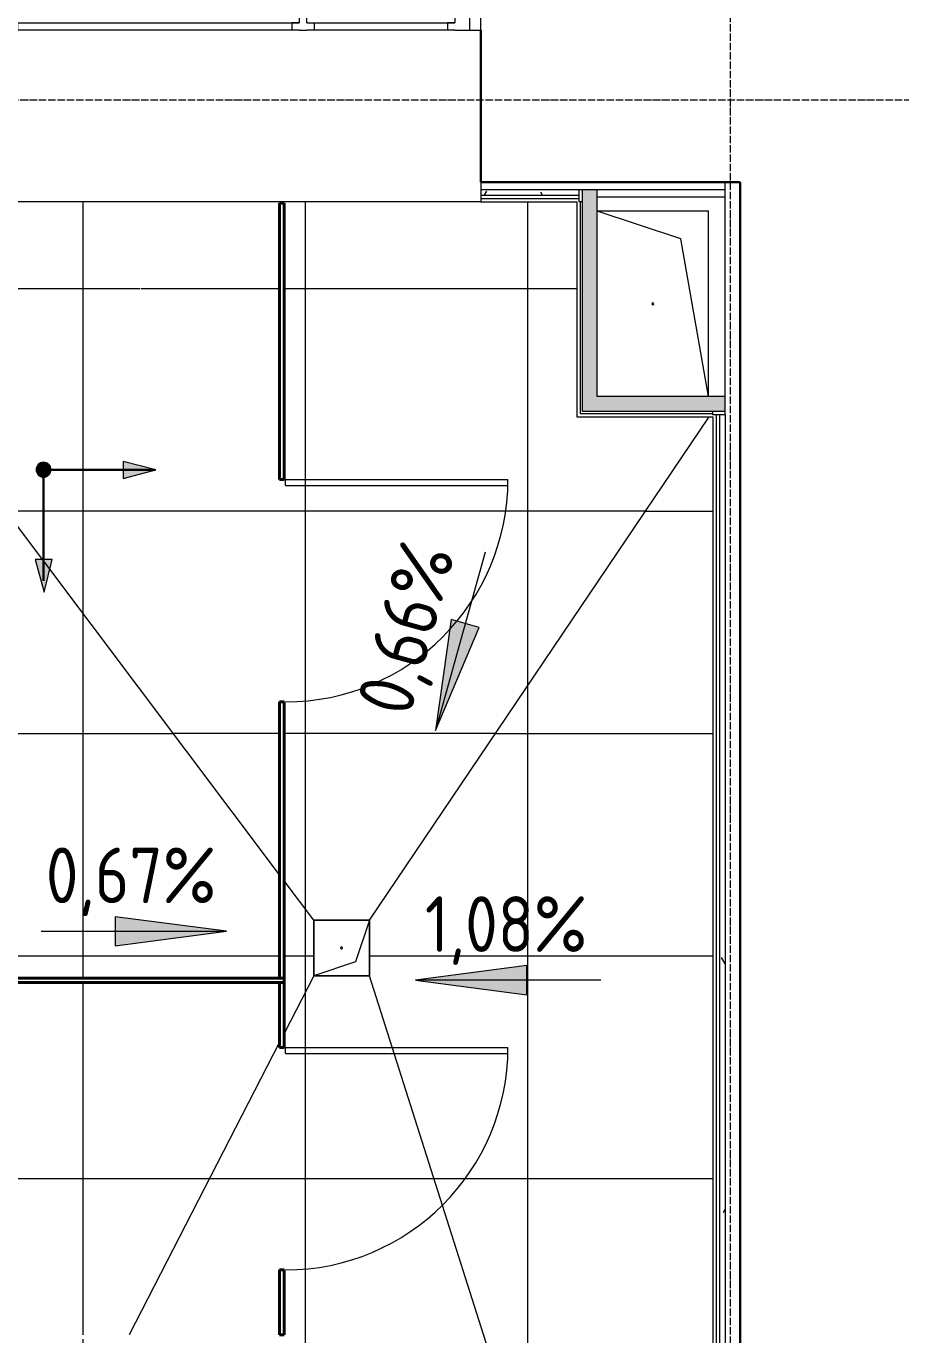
# Model space of a CAD drawing. Header units: millimetres. Extents: x -10915 to 62537, y -37640 to 44223.
# Drawn here: x 8249 to 10609, y 16914 to 20443 of the extents above; entities that cross this region are included whole.
import ezdxf

# ---------------------------------------------------------------- set-up
doc = ezdxf.new("R2010")
doc.units = ezdxf.units.MM
doc.linetypes.add('ADSK_Линия сетки', pattern=[25, 20, -2.5, 0, -2.5])
for name, color, linetype, lineweight in [('_ Окна', 7, 'Continuous', 9), ('Двери', 7, 'Continuous', 9), ('Двери открывание', 7, 'Continuous', 9), ('Обобщенные модели', 7, 'Continuous', 18), ('Окна', 7, 'Continuous', 9), ('Оси', 7, 'Continuous', 9), ('Перекрытие', 7, 'Continuous', 18), ('Перекрытие штриховка', 7, 'Continuous', 18), ('Размеры', 7, 'Continuous', 9), ('Стены внутренние', 7, 'Continuous', 18), ('Стены несущие', 7, 'Continuous', 30), ('Стены отделка', 7, 'Continuous', 30), ('Стены штриховка', 7, 'Continuous', 9), ('Узлы', 7, 'Continuous', 18)]:
    doc.layers.add(name, color=color, linetype=linetype, lineweight=lineweight)
doc.layers.add('Линии', color=7, linetype='Continuous', lineweight=9, true_color=0x00a600)
doc.styles.add('GOST Common_3', font='GOST_Common.ttf', dxfattribs={"width": 0.9, "height": 150})
pattern_1 = [(0, (0, 0), (406.4, 101.6), [33.528, -271.272, 33.528, -271.272, -1625.6]), (0, (0, 0), (406.4, 101.6), [-609.6, 33.528, -576.072, 33.528, -271.272, -711.2]), (0, (0, 0), (406.4, 101.6), [-1524, 33.528, -169.672, 33.528, -474.472]), (120, (152.4, 50.8), (-291.1882, 301.15272), [33.528, -271.272, 33.528, -271.272, -1625.6]), (120, (152.4, 50.8), (-291.1882, 301.15272), [-609.6, 33.528, -576.072, 33.528, -271.272, -711.2]), (120, (152.4, 50.8), (-291.1882, 301.15272), [-1524, 33.528, -169.672, 33.528, -474.472]), (240, (203.2, 254), (-115.2118, -402.75272), [33.528, -271.272, 33.528, -271.272, -1625.6]), (240, (203.2, 254), (-115.2118, -402.75272), [-609.6, 33.528, -576.072, 33.528, -271.272, -711.2]), (240, (203.2, 254), (-115.2118, -402.75272), [-1524, 33.528, -169.672, 33.528, -474.472])]

# ---------------------------------------------------------------- blocks, each defined once
blk = doc.blocks.new('131_Сантехническая перегородка - СП-3 2-3867708-План полов 4-го этажа')
at = {"layer": 'Обобщенные модели', "lineweight": 40}
for p, q in [((1390, 8), (0, 8)), ((0, 8), (0, -4)), ((1390, -4), (1390, 8)), ((0, -4), (1390, -4))]:
    blk.add_line(p, q, dxfattribs=at)
blk = doc.blocks.new('131_Сантехническая перегородка_Дверь - СД-1-3905258-План полов 4-го этажа')
at = {"layer": 'Двери'}
for p, q in [((759, -8), (775, -8)), ((759, -8), (759, -608)), ((775, -8), (775, -608)), ((759, -608), (775, -608))]:
    blk.add_line(p, q, dxfattribs=at)
at = {"layer": 'Двери открывание'}
blk.add_arc((775, -8), 600, 180, 270, dxfattribs=at)
at = {"layer": 'Обобщенные модели', "lineweight": 40}
for p, q in [((175, 8), (0, 8)), ((0, 8), (0, -4)), ((175, -4), (175, 8)), ((950, 8), (775, 8)), ((775, 8), (775, -4)), ((950, -4), (950, 8)), ((0, -4), (175, -4)), ((775, -4), (950, -4))]:
    blk.add_line(p, q, dxfattribs=at)
blk = doc.blocks.new('131_Сантехническая перегородка_Дверь - СД-6-3905259-План полов 4-го этажа')
at = {"layer": 'Двери'}
for p, q in [((1329, -8), (1345, -8)), ((1329, -8), (1329, -608)), ((1345, -8), (1345, -608)), ((1329, -608), (1345, -608))]:
    blk.add_line(p, q, dxfattribs=at)
at = {"layer": 'Двери открывание'}
blk.add_arc((1345, -8), 600, 180, 270, dxfattribs=at)
at = {"layer": 'Обобщенные модели', "lineweight": 40}
for p, q in [((745, 8), (0, 8)), ((0, 8), (0, -4)), ((745, -4), (745, 8)), ((2090, 8), (1345, 8)), ((1345, 8), (1345, -4)), ((2090, -4), (2090, 8)), ((0, -4), (745, -4)), ((1345, -4), (2090, -4))]:
    blk.add_line(p, q, dxfattribs=at)
blk = doc.blocks.new('GM_Отверстие прямоугольное _в плите_ - Отверстие-1400855-План полов 4-го этажа')
at = {"layer": 'Обобщенные модели'}
for p, q in [((-75, -75), (-75, 75)), ((-75, 75), (75, 75)), ((75, 75), (-75, 75)), ((-75, 75), (-75, -75)), ((-37.5, 37.5), (75, 75)), ((75, 75), (75, -75)), ((75, -75), (75, 75)), ((-75, -75), (-37.5, 37.5)), ((75, -75), (-75, -75)), ((-75, -75), (75, -75))]:
    blk.add_line(p, q, dxfattribs=at)
for start, end in [(360, 180), (180, 360), (60, 165), (300, 360), (195, 270)]:
    blk.add_arc((0, 0), 2.5, start, end, dxfattribs=at)
blk = doc.blocks.new('GM_Отверстие прямоугольное _в плите_ - Отверстие-1433036-План полов 4-го этажа')
at = {"layer": 'Обобщенные модели'}
for p, q in [((-150, 250), (-150, -250)), ((-150, 250), (-75, -175)), ((-150, 250), (-150, -250)), ((-75, -175), (150, -250)), ((-150, -250), (150, -250)), ((-150, -250), (150, -250))]:
    blk.add_line(p, q, dxfattribs=at)
for start, end in [(0, 180), (180, 360), (240, 0), (0, 105), (195, 210)]:
    blk.add_arc((0, 0), 2.5, start, end, dxfattribs=at)
blk = doc.blocks.new('окно трехпол с фрамугой - 1740 и 1760 -2300_h___нов_ ок1_-2166785-План полов 4-го этажа')
at = {"layer": '_ Окна', "lineweight": 18}
for p, q in [((-790, 175), (-880, 175)), ((-880, 175), (-880, 115)), ((-810, 135), (-810, 155)), ((-810, 155), (-790, 155)), ((-790, 155), (-790, 175)), ((-370, 175), (-430, 175)), ((-430, 175), (-430, 155)), ((-430, 155), (-410, 155)), ((-410, 155), (-410, 135)), ((-390, 135), (-390, 155)), ((-390, 155), (-370, 155)), ((-370, 155), (-370, 175)), ((430, 175), (370, 175)), ((370, 175), (370, 155)), ((370, 155), (390, 155)), ((390, 155), (390, 135)), ((410, 135), (410, 155)), ((410, 155), (430, 155)), ((430, 155), (430, 175)), ((790, 175), (790, 155)), ((880, 175), (790, 175)), ((790, 155), (810, 155)), ((810, 155), (810, 135)), ((880, 115), (880, 175)), ((-880, 115), (-810, 115)), ((-810, 135), (-790, 135)), ((-790, 115), (-810, 115)), ((-790, 135), (-790, 115)), ((-430, 135), (-430, 115)), ((-410, 135), (-430, 135)), ((-410, 115), (-430, 115)), ((-410, 115), (-390, 115)), ((-390, 135), (-370, 135)), ((-370, 115), (-390, 115)), ((-370, 135), (-370, 115)), ((370, 135), (370, 115)), ((390, 135), (370, 135)), ((390, 115), (370, 115)), ((390, 115), (410, 115)), ((410, 135), (430, 135)), ((430, 115), (410, 115)), ((430, 135), (430, 115)), ((790, 135), (790, 115)), ((810, 135), (790, 135)), ((810, 115), (790, 115)), ((810, 115), (880, 115))]:
    blk.add_line(p, q, dxfattribs=at)
at = {"layer": '_ Окна'}
for p, q in [((-850, 115), (-850, 175)), ((-790, 155), (-430, 155)), ((-370, 155), (370, 155)), ((430, 155), (790, 155)), ((850, 115), (850, 175)), ((-810, 135), (-410, 135)), ((-390, 135), (390, 135)), ((410, 135), (810, 135))]:
    blk.add_line(p, q, dxfattribs=at)
at = {"layer": 'Окна'}
for p, q in [((-790, 175), (-430, 175)), ((-370, 175), (370, 175)), ((430, 175), (790, 175)), ((-430, 115), (-790, 115)), ((370, 115), (-370, 115)), ((790, 115), (430, 115))]:
    blk.add_line(p, q, dxfattribs=at)

msp = doc.modelspace()

# ---------------------------------------------------------------- hatches: boundary and pattern name
at = {"layer": 'Перекрытие штриховка', "lineweight": 9, "true_color": 0x787878}
h = msp.add_hatch(dxfattribs=at)
h.set_pattern_fill('FP_33', color=8, style=0, pattern_type=2)
h.set_pattern_definition([(270, (9602.2, 16135.4), (600, 4e-14), []), (0, (9602.2, 16135.4), (0, 600), [])])
h.paths.add_polyline_path([(9735, 19408.705), (9735, 19969.525), (7718.207, 19969.525), (8933, 19631.721), (8933, 19966.09), (8945, 19966.09), (8945, 19628.384), (9606.154, 19444.534)])
h.paths.add_polyline_path([(9741, 19969.525), (9750, 19969.525), (9750, 20002.525), (9741, 20002.525), (9741, 19978.525)])
h = msp.add_hatch(dxfattribs=at)
h.set_pattern_fill('FP_30', color=8, style=0, pattern_type=2)
h.set_pattern_definition([(270, (10202.14, 16135.4), (599.99, 4e-14), []), (0, (10202.14, 16135.4), (0, 600), [])])
h.paths.add_polyline_path([(7527.612, 14970.09), (7718.643, 15341.648), (7531.612, 15341.648), (7531.612, 15701.649), (7903.732, 15701.649), (8026.324, 15940.09), (7553, 15940.09), (7553, 15952.09), (8032.493, 15952.09), (8520.923, 16902.09), (7555, 16902.09), (7555, 16914.09), (8527.093, 16914.09), (8933, 17703.584), (8933, 17864.09), (7555, 17864.09), (7555, 17876.09), (8933, 17876.09), (8933, 18154.791), (7946.067, 19466.406), (7946.067, 19164.534), (7546.067, 19164.534), (7546.067, 19614.534), (7834.607, 19614.534), (7567.492, 19969.525), (7527.612, 19969.525), (7527.612, 15281.08)])
h.paths.add_polyline_path([(7531.612, 16361.648), (7531.612, 16721.649), (8044.688, 16721.649), (8091.276, 16715.515), (8134.688, 16697.533), (8171.968, 16668.928), (8200.573, 16631.649), (8218.952, 16585.222), (8224.688, 16541.648), (8218.555, 16495.061), (8200.573, 16451.648), (8171.968, 16414.369), (8134.688, 16385.764), (8090.482, 16367.677), (8038.616, 16361.648), (7581.612, 16361.648)])
h.paths.add_polyline_path([(7531.612, 17227.525), (7531.612, 17587.525), (8044.688, 17587.525), (8091.276, 17581.392), (8134.688, 17563.41), (8171.968, 17534.804), (8200.573, 17497.525), (8218.952, 17451.099), (8224.688, 17407.525), (8218.555, 17360.937), (8200.573, 17317.525), (8171.968, 17280.246), (8134.688, 17251.64), (8090.482, 17233.554), (8038.616, 17227.525), (7581.612, 17227.525)])
h.paths.add_polyline_path([(8945, 17726.924), (9025, 17882.525), (9025, 18032.525), (8945, 18138.843), (8945, 17864.09)])
h.paths.add_polyline_path([(7529.728, 18287.525), (7529.728, 18647.525), (8042.805, 18647.525), (8089.392, 18641.392), (8132.805, 18623.41), (8170.084, 18594.804), (8198.689, 18557.525), (8217.068, 18511.099), (8222.805, 18467.525), (8216.672, 18420.937), (8198.689, 18377.525), (8170.084, 18340.246), (8132.805, 18311.64), (8088.598, 18293.554), (8036.732, 18287.525), (7579.728, 18287.525)])
h = msp.add_hatch(dxfattribs=at)
h.set_pattern_fill('FP_34', color=8, style=0, pattern_type=2)
h.set_pattern_definition([(270, (10202.2, 16136), (600, -0.007), []), (360, (10202.2, 16136), (-4e-05, 599.99), [])])
h.paths.add_polyline_path([(9025, 18032.525), (9742.074, 19389.534), (9735, 19389.534), (9735, 19408.705), (8945, 19628.384), (8945, 19221.09), (8933, 19221.09), (8933, 19631.721), (7716.067, 19969.525), (7567.492, 19969.525), (7834.607, 19614.534), (7946.067, 19614.534), (7946.067, 19466.406), (8933, 18154.791), (8933, 18621.09), (8945, 18621.09), (8945, 18138.843)])
h = msp.add_hatch(dxfattribs=at)
h.set_pattern_fill('FP_29', color=8, style=0, pattern_type=2)
h.set_pattern_definition([(270, (9002.25, 16136.14), (600, 4e-14), []), (0, (9002.25, 16136.14), (0, 599.98), [])])
h.paths.add_polyline_path([(9175, 18032.525), (10091.865, 19389.534), (9742.074, 19389.534), (9025, 18032.525)])
h = msp.add_hatch(dxfattribs=at)
h.set_pattern_fill('FP_31', color=8, style=0, pattern_type=2)
h.set_pattern_definition([(270, (8402.4, 16135.4), (599.965, 4e-14), []), (0, (8402.4, 16135.4), (0, 600), [])])
h.paths.add_polyline_path([(10102, 14970.09), (10102, 19389.534), (10091.865, 19389.534), (9175, 18032.525), (9175, 17882.525), (10020, 15227.717)])
h = msp.add_hatch(dxfattribs=at)
h.set_pattern_fill('FP_28', color=8, style=0, pattern_type=2)
h.set_pattern_definition([(270, (9002.2, 16135.4), (600, 4e-14), []), (0, (9002.2, 16135.4), (0, 600), [])])
h.paths.add_polyline_path([(10102, 14970.09), (9175, 17882.525), (9025, 17882.525), (8945, 17726.924), (8945, 17689.09), (8933, 17689.09), (8933, 17703.584), (8527.093, 16914.09), (8933, 16914.09), (8933, 17089.09), (8945, 17089.09), (8945, 16727.09), (8933, 16727.09), (8933, 16902.09), (8520.923, 16902.09), (8032.493, 15952.09), (8933, 15952.09), (8933, 16127.09), (8945, 16127.09), (8945, 15952.09), (8943, 15952.09), (8943, 15940.09), (8945, 15940.09), (8945, 15765.09), (8933, 15765.09), (8933, 15940.09), (8026.324, 15940.09), (7903.732, 15701.649), (8044.688, 15701.649), (8091.276, 15695.515), (8134.688, 15677.533), (8171.968, 15648.928), (8200.573, 15611.649), (8218.952, 15565.222), (8224.688, 15521.648), (8218.555, 15475.061), (8200.573, 15431.648), (8171.968, 15394.369), (8134.688, 15365.764), (8090.482, 15347.677), (8038.616, 15341.648), (7718.643, 15341.648), (7527.612, 14970.09), (8910, 14970.09), (8910, 14990.09), (8925, 14990.09), (8925, 14970.09), (9780.001, 14970.09)])
h.paths.add_polyline_path([(8945, 14990.09), (8933, 14990.09), (8933, 15165.09), (8945, 15165.09)])
at = {"layer": 'Размеры'}
for points in [[(9353.309, 18543.55), (9471.734, 18822.002), (9395.63, 18843.164)], [(8789.723, 18002.313), (8489.723, 18041.809), (8489.723, 17962.817)], [(9299.695, 17870.775), (9599.695, 17831.28), (9599.695, 17910.271)]]:
    msp.add_hatch(color=256, dxfattribs=at).paths.add_polyline_path(points)
at = {"layer": 'Стены внутренние', "lineweight": 9}
h = msp.add_hatch(dxfattribs=at)
h.set_pattern_fill('FP_4', color=256, style=0, pattern_type=2)
h.set_pattern_definition(pattern_1)
h.paths.add_polyline_path([(9741, 19987.525), (9741, 20002.525), (9476.067, 20002.525), (9476.067, 19987.525)])
h.paths.add_polyline_path([(7711.971, 19987.525), (7716.067, 19987.525), (7716.067, 20002.525), (7512.612, 20002.525), (7512.612, 19987.525), (7653.477, 19987.525)])
at = {"layer": 'Стены внутренние'}
for points in [[(9790, 19404.534), (9790, 20002.525), (9750, 20002.525), (9750, 19404.534), (9780.001, 19404.534)], [(10090, 19404.534), (10135, 19404.534), (10135, 19444.534), (9790, 19444.534), (9790, 19404.534)]]:
    msp.add_hatch(color=256, dxfattribs=at).paths.add_polyline_path(points)
at = {"layer": 'Стены внутренние', "lineweight": 9}
h = msp.add_hatch(dxfattribs=at)
h.set_pattern_fill('FP_4', color=256, style=0, pattern_type=2)
h.set_pattern_definition(pattern_1)
h.paths.add_polyline_path([(10133.459, 12648.264), (10135, 12648.264), (10135, 13661), (10120, 13660), (10120, 12648.264)])
h.paths.add_polyline_path([(10120, 14501), (10135, 14501), (10135, 19395.534), (10120, 19395.534), (10120, 14710.105)])
at = {"layer": 'Узлы', "true_color": 0xff0000}
for points in [[(8296.067, 19227.149), (8301.243, 19227.83), (8306.067, 19229.828), (8310.209, 19233.007), (8313.387, 19237.149), (8315.385, 19241.972), (8316.067, 19247.149), (8315.385, 19252.325), (8313.387, 19257.149), (8310.209, 19261.291), (8306.067, 19264.469), (8301.243, 19266.467), (8296.067, 19267.149), (8290.891, 19266.467), (8286.067, 19264.469), (8281.925, 19261.291), (8278.746, 19257.149), (8276.748, 19252.325), (8276.067, 19247.149), (8276.748, 19241.972), (8278.746, 19237.149), (8281.925, 19233.007), (8286.067, 19229.828), (8290.891, 19227.83)], [(8510.718, 19223.524), (8598.888, 19247.149), (8510.718, 19269.132), (8510.718, 19229.828)], [(8297.306, 18916.934), (8319.29, 19005.104), (8273.681, 19005.104), (8278.88, 18985.703)]]:
    msp.add_hatch(color=1, dxfattribs=at).paths.add_polyline_path(points)

# ---------------------------------------------------------------- linework, layer by layer
at = {"layer": 'Линии', "color": 1, "lineweight": 30, "true_color": 0xff0000}
for q in [(8596.067, 19247.149), (8296.067, 18947.149)]:
    msp.add_line((8296.067, 19247.149), q, dxfattribs=at)
at = {"layer": 'Линии', "color": 1, "lineweight": 18, "true_color": 0xff0000}
for p, q in [((8598.888, 19247.149), (8510.718, 19269.132)), ((8510.718, 19269.132), (8510.718, 19223.524)), ((8510.718, 19223.524), (8598.888, 19247.149)), ((8273.681, 19005.104), (8297.306, 18916.934)), ((8319.29, 19005.104), (8273.681, 19005.104)), ((8297.306, 18916.934), (8319.29, 19005.104))]:
    msp.add_line(p, q, dxfattribs=at)
for start, end in [(0, 180), (180, 0)]:
    msp.add_arc((8296.067, 19247.149), 20, start, end, dxfattribs=at)
at = {"layer": 'Оси', "linetype": 'ADSK_Линия сетки'}
for p, q in [((10149.565, -5022.585), (10149.565, 21308.456)), ((-10114.729, 20245), (56004.853, 20245))]:
    msp.add_line(p, q, dxfattribs=at)
at = {"layer": 'Перекрытие'}
for p, q in [((10135, 19982.525), (9790, 19982.525)), ((8933, 18154.791), (7567.492, 19969.525)), ((9175, 18032.525), (10091.865, 19389.534)), ((9025, 18032.525), (8945, 18138.843)), ((9025, 17882.525), (8945, 17726.924)), ((10102, 14970.09), (9175, 17882.525)), ((8933, 17703.584), (8527.093, 16914.09))]:
    msp.add_line(p, q, dxfattribs=at)
at = {"layer": 'Размеры', "lineweight": 20}
for p, q in [((9487.264, 19025.272), (9353.309, 18543.55)), ((8289.723, 18002.313), (8789.723, 18002.313)), ((9799.695, 17870.775), (9299.695, 17870.775))]:
    msp.add_line(p, q, dxfattribs=at)
at = {"layer": 'Размеры'}
for p, q in [((9395.63, 18843.164), (9353.309, 18543.55)), ((9353.309, 18543.55), (9471.734, 18822.002)), ((9471.734, 18822.002), (9395.63, 18843.164)), ((8789.723, 18002.313), (8489.723, 18041.809)), ((8489.723, 18041.809), (8489.723, 17962.817)), ((8489.723, 17962.817), (8789.723, 18002.313)), ((9599.695, 17910.271), (9299.695, 17870.775)), ((9599.695, 17831.28), (9599.695, 17910.271)), ((9299.695, 17870.775), (9599.695, 17831.28))]:
    msp.add_line(p, q, dxfattribs=at)
at = {"layer": 'Стены внутренние'}
msp.add_line((9476.067, 19969.525), (7716.067, 19969.525), dxfattribs=at)
at = {"layer": 'Стены несущие'}
for p, q in [((9476.067, 20432.525), (9476.067, 20022.525)), ((10175, 20022.525), (9476.067, 20022.525)), ((10175, 14501), (10175, 20022.525))]:
    msp.add_line(p, q, dxfattribs=at)
at = {"layer": 'Стены отделка', "lineweight": 9}
for p, q in [((9476.067, 20022.525), (9476.067, 19969.525)), ((10135, 19395.534), (10135, 20022.525)), ((9741, 20002.525), (10135, 20002.525)), ((9741, 19969.525), (9741, 20002.525)), ((9750, 19404.534), (9750, 20002.525)), ((9790, 19444.534), (9790, 20002.525)), ((9476.067, 19969.525), (9735, 19969.525)), ((9735, 19969.525), (9735, 19389.534)), ((9750, 19969.525), (9741, 19969.525)), ((10135, 19444.534), (9790, 19444.534)), ((9735, 19389.534), (10102, 19389.534)), ((10135, 19404.534), (9750, 19404.534)), ((10102, 19395.534), (10102, 19404.534)), ((10135, 19395.534), (10102, 19395.534)), ((10102, 19389.534), (10102, 14501))]:
    msp.add_line(p, q, dxfattribs=at)
at = {"layer": 'Стены штриховка'}
for p, q in [((9476.067, 20002.525), (9741, 20002.525)), ((9476.067, 19987.525), (9741, 19987.525)), ((9476.067, 19978.525), (9741, 19978.525)), ((9744, 19969.525), (9744, 19398.534)), ((9744, 19398.534), (10102, 19398.534)), ((10111, 19395.534), (10111, 14501)), ((10120, 19395.534), (10120, 14501)), ((10135, 19395.534), (10135, 14501))]:
    msp.add_line(p, q, dxfattribs=at)

# ---------------------------------------------------------------- block references
at = {"layer": 'Обобщенные модели'}
for name, p, rotation in [('131_Сантехническая перегородка_Дверь - СД-6-3905259-План полов 4-го этажа', (8941, 17876.09), 89.99999999997657), ('GM_Отверстие прямоугольное _в плите_ - Отверстие-1433036-План полов 4-го этажа', (9940, 19694.534), 180), ('GM_Отверстие прямоугольное _в плите_ - Отверстие-1400855-План полов 4-го этажа', (9100, 17957.525), 180), ('131_Сантехническая перегородка_Дверь - СД-1-3905258-План полов 4-го этажа', (8941, 16914.09), 89.99999999997657)]:
    msp.add_blockref(name, p, dxfattribs=dict(at, rotation=rotation))
msp.add_blockref('131_Сантехническая перегородка - СП-3 2-3867708-План полов 4-го этажа', (7555, 17868.09), dxfattribs=at)
at = {"layer": 'Окна'}
msp.add_blockref('окно трехпол с фрамугой - 1740 и 1760 -2300_h___нов_ ок1_-2166785-План полов 4-го этажа', (8596.067, 20317.525), dxfattribs=at)

# ---------------------------------------------------------------- texts
at = {"layer": 'Размеры', "lineweight": 20, "insert": (9138.871, 18616.056), "char_height": 150, "width": 570.22717, "attachment_point": 1, "rotation": 74.460064, "line_spacing_factor": 1.022761, "style": 'GOST Common_3'}
msp.add_mtext('0,66%', dxfattribs=at)
at = {"layer": 'Размеры', "lineweight": 20, "char_height": 150, "attachment_point": 1, "line_spacing_factor": 1.022761, "style": 'GOST Common_3'}
for s, insert, width in [('0,67%', (8302.128, 18228.337), 570.22717), ('1,08%', (9324.923, 18096.8), 539.45301)]:
    msp.add_mtext(s, dxfattribs=dict(at, insert=insert, width=width))

doc.saveas('drawing.dxf')
